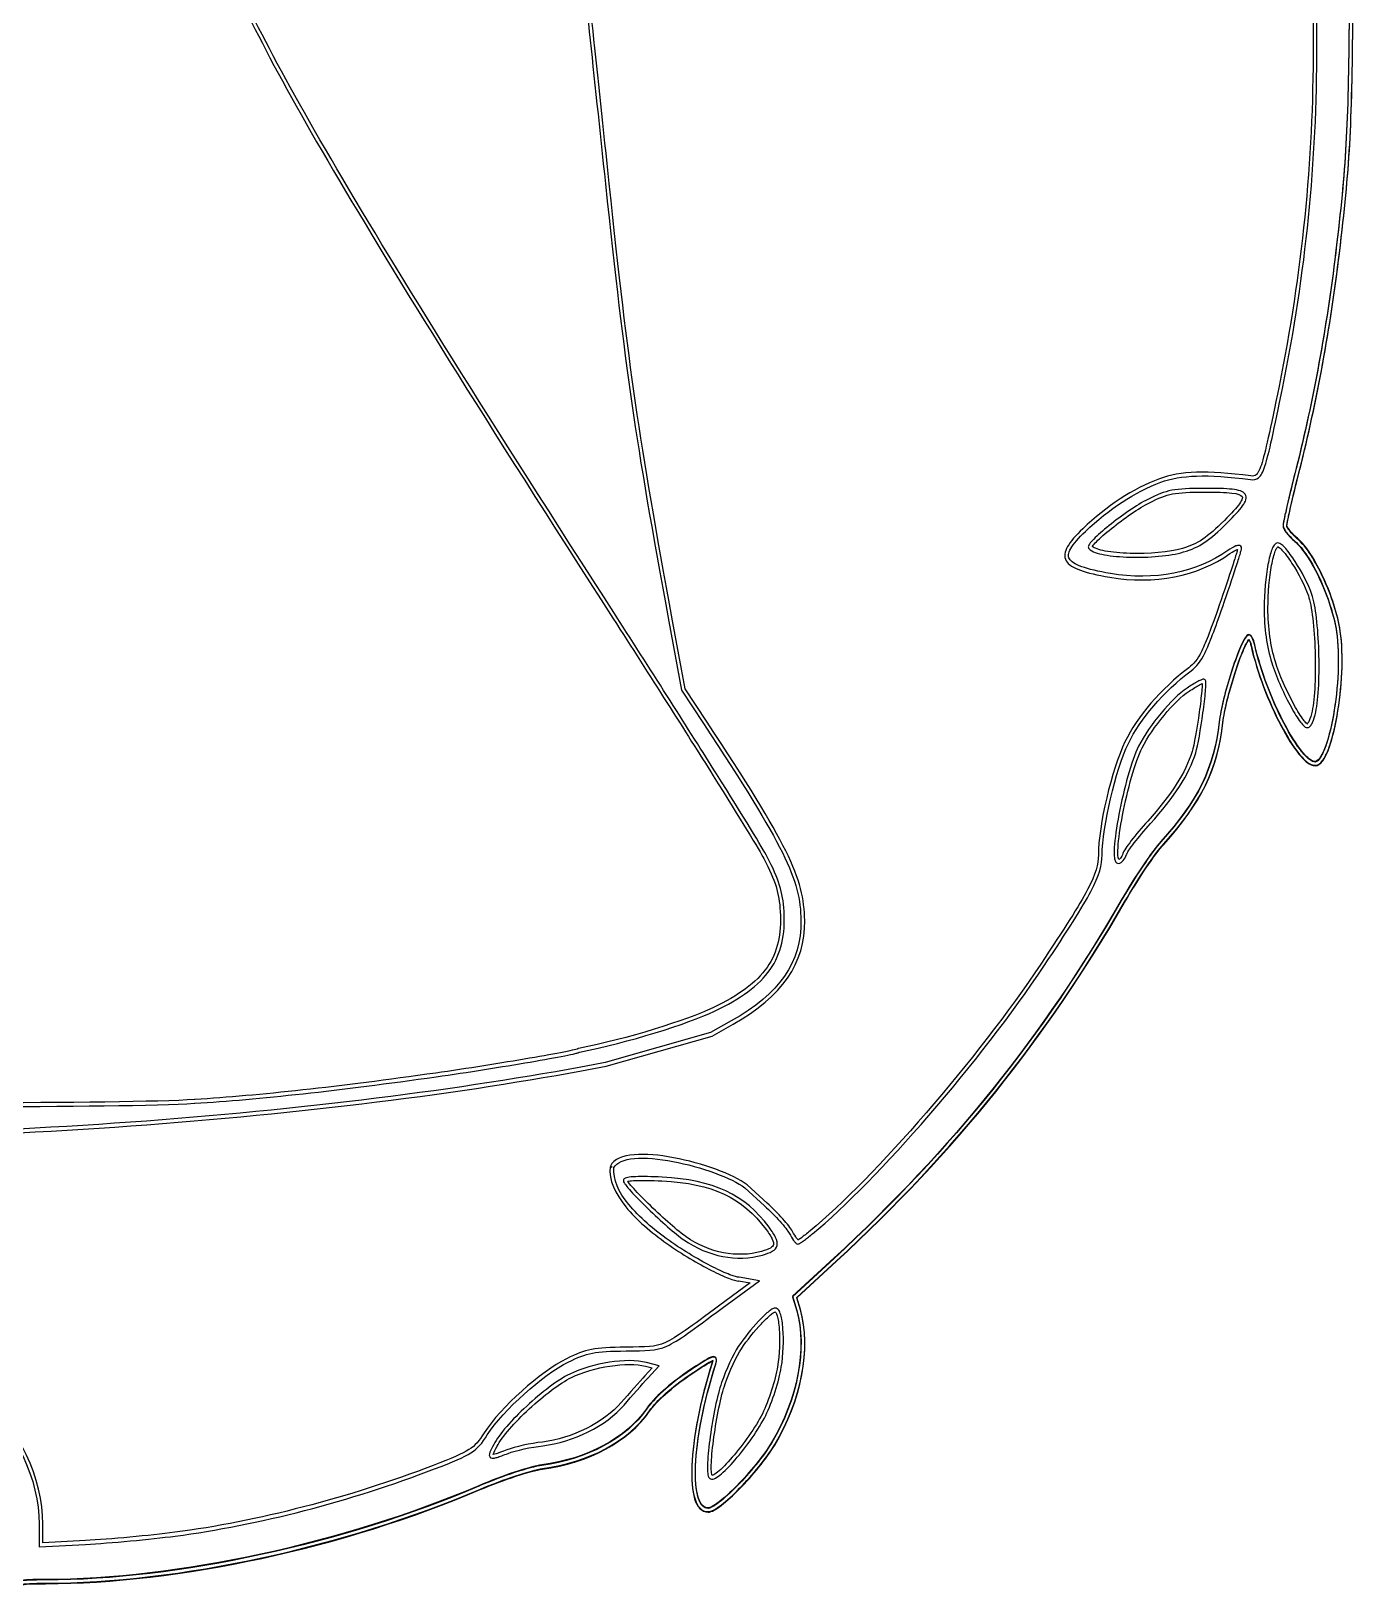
# Model space of a CAD drawing. Extents: x 50.4 to 118.3, y 31.2 to 110.8.
# Drawn here: x 84.54 to 116.21, y 33.78 to 71.01 of the extents above; entities that cross this region are included whole.
import ezdxf

# ---------------------------------------------------------------- set-up
doc = ezdxf.new("R2010")
doc.units = 0
doc.layers.get('0').update_dxf_attribs({"linetype": 'CONTINUOUS'})

msp = doc.modelspace()

# ---------------------------------------------------------------- linework, layer by layer
at = {"color": 7}
for p, q in [((115.255572, 72.378115), (115.255572, 70.663491)), ((115.345617, 70.663334), (115.345617, 72.399147)), ((112.654673, 59.961764), (112.654689, 59.961759)), ((112.654691, 60.05168), (112.654689, 60.051675)), ((114.407553, 58.743744), (114.407553, 58.743744)), ((114.407558, 58.653812), (114.407553, 58.653828)), ((112.63345, 55.479323), (112.633501, 55.479344)), ((112.595208, 55.375463), (112.59526, 55.375474)), ((112.667555, 55.461728), (112.667555, 55.462257)), ((98.461174, 43.794421), (98.415697, 43.800109)), ((98.419833, 43.814582), (98.461174, 43.794421)), ((99.026091, 43.562238), (99.026088, 43.562241)), ((99.029697, 43.47179), (99.029713, 43.471806)), ((101.641537, 43.297036), (102.113342, 42.865537)), ((101.697719, 43.368061), (101.695602, 43.369648)), ((102.174175, 42.932429), (101.697719, 43.368061)), ((103.24815, 42.182891), (103.249209, 42.182891)), ((103.249209, 42.182891), (103.26212, 42.193739)), ((103.778788, 41.616148), (102.786601, 40.699407)), ((102.88896, 40.671033), (103.840322, 41.55005)), ((101.766928, 41.017359), (101.046042, 40.487158)), ((101.099948, 40.414019), (101.991885, 41.07031)), ((101.500263, 41.063325), (101.492008, 41.064384)), ((101.492008, 41.064384), (101.766928, 41.017359)), ((101.503025, 41.153509), (101.498897, 41.153509)), ((101.991885, 41.07031), (101.503025, 41.153509)), ((102.786601, 40.699407), (102.885819, 40.357311)), ((102.972677, 40.382679), (102.88896, 40.671033)), ((102.367466, 40.324201), (102.367485, 40.324196)), ((102.367472, 40.414628), (102.367485, 40.414628)), ((98.395634, 39.118064), (98.395634, 39.118066)), ((99.589876, 39.035392), (99.284467, 39.111873)), ((98.411131, 39.026044), (98.411138, 39.026084)), ((99.420897, 38.984706), (99.247264, 38.794537)), ((99.26225, 39.024497), (99.420897, 38.984706)), ((99.313923, 38.733603), (99.589876, 39.035392)), ((84.736091, 35.237592), (84.736091, 34.695506)), ((84.826359, 34.791383), (84.826359, 35.237867)), ((84.736091, 34.695506), (85.849717, 34.75545)), ((85.844901, 34.846159), (84.826359, 34.791383))]:
    msp.add_line(p, q, dxfattribs=at)
at = {"color": 1}
for p, q in [((99.821537, 56.859585), (100.123326, 55.217827)), ((100.209152, 55.251966), (99.910463, 56.87564)), ((100.123326, 55.217827), (100.647844, 54.421492)), ((100.723332, 54.471136), (100.209152, 55.251966)), ((101.317571, 47.295313), (100.819926, 47.014193)), ((100.819926, 47.014193), (98.299148, 46.29899)), ((98.321929, 46.211691), (100.855108, 46.930511)), ((100.855108, 46.930511), (101.362052, 47.216798)), ((97.644887, 46.631214), (97.638695, 46.625023)), ((97.657798, 46.63386), (97.644887, 46.631214)), ((98.319812, 46.211162), (98.321929, 46.211691)), ((88.456384, 45.320225), (88.457442, 45.319696)), ((88.457442, 45.319696), (88.467787, 45.320225))]:
    msp.add_line(p, q, dxfattribs=at)
at = {"color": 5}
for p, q in [((103.778188, 41.604464), (102.786, 40.687723)), ((102.888359, 40.659349), (103.839722, 41.538366)), ((102.786, 40.687723), (102.885219, 40.345627)), ((102.972076, 40.370995), (102.888359, 40.659349))]:
    msp.add_line(p, q, dxfattribs=at)
at = {"color": 1}
for points in [[(89.014401, 73.067389), (89.859588, 70.718016), (92.413267, 66.371031), (98.481523, 56.941241)], [(98.557585, 56.989797), (92.489933, 66.418656), (89.936809, 70.769692), (89.09925, 73.097858)], [(97.681097, 73.16815), (97.748982, 72.54771), (98.028607, 69.926594), (98.302765, 67.344219)], [(98.392726, 67.354072), (98.118562, 69.936484), (97.838495, 72.55691), (97.770543, 73.178003)], [(98.302765, 67.344219), (98.78128, 62.836978), (99.000493, 61.324186), (99.821537, 56.859585)], [(99.910463, 56.87564), (99.089557, 61.339484), (98.871156, 62.847598), (98.392726, 67.354072)], [(100.962092, 53.212251), (100.306645, 54.25604), (99.452491, 55.59915), (98.557585, 56.989797)], [(98.481523, 56.941241), (99.376259, 55.55085), (100.230302, 54.207619), (100.885509, 53.164211)], [(100.647844, 54.421492), (101.620066, 52.945281), (102.201861, 52.012583), (102.541268, 51.325039)], [(102.622443, 51.364867), (102.279262, 52.060052), (101.69606, 52.99416), (100.723332, 54.471136)], [(100.885509, 53.164211), (101.540717, 52.1208), (101.999907, 51.371974), (102.095255, 51.18707)], [(102.175453, 51.228392), (102.071887, 51.429237), (101.617537, 52.168462), (100.962092, 53.212251)], [(102.095255, 51.18707), (102.37942, 50.635987), (102.46024, 50.374762), (102.489545, 49.914278)], [(102.579564, 49.919946), (102.549709, 50.389049), (102.461835, 50.673013), (102.175453, 51.228392)], [(102.541268, 51.325039), (102.880673, 50.637498), (102.977945, 50.197771), (102.985168, 49.695166)], [(103.075645, 49.696751), (103.068263, 50.210434), (102.96562, 50.669679), (102.622443, 51.364867)], [(102.489545, 49.914278), (102.524184, 49.370329), (102.429286, 48.944186), (102.173286, 48.577926)], [(102.247285, 48.526232), (102.516239, 48.911028), (102.615066, 49.36245), (102.579564, 49.919946)], [(102.985168, 49.695166), (102.999482, 48.705908), (102.477297, 47.949824), (101.317571, 47.295313)], [(101.362052, 47.216798), (102.537855, 47.880384), (103.090432, 48.674671), (103.075645, 49.696751)], [(102.173286, 48.577926), (101.917288, 48.211666), (101.496167, 47.90313), (100.872073, 47.607442)], [(100.910932, 47.525776), (101.54276, 47.825128), (101.97833, 48.141435), (102.247285, 48.526232)], [(100.872073, 47.607442), (100.250239, 47.313379), (98.814221, 46.859325), (97.657798, 46.63386)], [(97.681153, 46.546508), (98.84509, 46.773981), (100.274194, 47.224664), (100.910932, 47.525776)], [(97.308988, 46.548527), (97.102433, 46.507466), (96.81591, 46.455555), (96.484747, 46.398664)], [(97.553933, 46.601237), (97.495453, 46.587082), (97.412262, 46.569059), (97.308988, 46.548527)], [(97.62163, 46.619335), (97.606152, 46.614466), (97.583173, 46.608328), (97.553933, 46.601237)], [(97.57524, 46.513435), (97.605596, 46.520791), (97.630276, 46.527141), (97.649138, 46.533067)], [(97.638695, 46.625023), (97.6356, 46.6237), (97.629382, 46.621769), (97.62163, 46.619335)], [(97.649138, 46.533067), (97.658584, 46.536031), (97.666575, 46.538729), (97.67393, 46.541851)], [(97.67393, 46.541851), (97.676047, 46.54291), (97.679036, 46.545608), (97.681153, 46.546508)], [(75.206495, 44.54253), (82.870834, 44.229547), (92.123903, 45.003135), (98.319812, 46.211162)], [(98.299148, 46.29899), (92.112727, 45.093176), (82.864611, 44.320383), (75.210636, 44.632943)], [(96.484747, 46.398664), (95.822423, 46.284883), (94.980964, 46.151099), (94.237339, 46.045715)], [(94.249864, 45.956363), (94.994598, 46.061903), (95.837073, 46.195882), (96.500371, 46.30983)], [(96.500371, 46.30983), (96.83202, 46.366803), (97.118768, 46.418878), (97.326678, 46.460209)], [(97.326678, 46.460209), (97.430632, 46.480873), (97.514534, 46.49873), (97.57524, 46.513435)], [(88.467787, 45.320225), (89.993854, 45.414528), (91.925233, 45.62693), (94.249864, 45.956363)], [(94.237339, 46.045715), (91.918192, 45.71706), (89.993004, 45.505447), (88.471798, 45.411128)], [(88.461982, 45.41007), (86.748871, 45.304202), (79.549289, 45.309398), (77.360849, 45.418325)], [(77.356287, 45.32848), (79.552051, 45.219178), (86.71796, 45.21373), (88.456384, 45.320225)], [(88.471798, 45.411128), (88.469153, 45.410969), (88.464575, 45.410334), (88.461982, 45.41007)]]:
    msp.add_open_spline(points, degree=3, dxfattribs=at)
at = {"color": 5}
for points in [[(116.116439, 71.41917), (116.093155, 68.639177), (116.044657, 67.774836), (115.793978, 65.690321)], [(115.883447, 65.679529), (116.134311, 67.76561), (116.183653, 68.637301), (116.206939, 71.418196)], [(115.793978, 65.690321), (115.579247, 63.90473), (115.257194, 62.145839), (114.848301, 60.525779)], [(114.935698, 60.503618), (115.345633, 62.127802), (115.668277, 63.890287), (115.883447, 65.679529)], [(114.848301, 60.525779), (114.762134, 60.184392), (114.683559, 59.86045), (114.62661, 59.613689)], [(114.714525, 59.593594), (114.771281, 59.839521), (114.849669, 60.16276), (114.935698, 60.503618)], [(114.62661, 59.613689), (114.598133, 59.490308), (114.575, 59.386549), (114.558913, 59.308799)], [(114.647345, 59.290254), (114.663194, 59.366862), (114.686146, 59.470631), (114.714525, 59.593594)], [(114.540313, 59.212165), (114.535947, 59.187083), (114.533169, 59.171954), (114.53309, 59.155838)], [(114.558913, 59.308799), (114.55087, 59.269924), (114.544679, 59.237253), (114.540313, 59.212165)], [(114.623559, 59.155378), (114.623559, 59.155584), (114.625146, 59.173211), (114.629247, 59.196719)], [(114.629247, 59.196719), (114.633349, 59.22024), (114.639407, 59.251951), (114.647345, 59.290254)], [(114.53309, 59.155838), (114.532966, 59.125519), (114.54407, 59.099596), (114.559442, 59.070571)], [(114.559442, 59.070571), (114.574815, 59.041546), (114.595939, 59.010352), (114.621453, 58.977554)], [(114.621453, 58.977554), (114.672486, 58.911958), (114.741341, 58.839854), (114.817824, 58.775499)], [(114.639064, 59.112486), (114.62721, 59.134843), (114.623559, 59.153057), (114.623559, 59.155378)], [(114.692808, 59.032905), (114.669631, 59.062681), (114.650904, 59.090126), (114.639064, 59.112486)], [(114.875741, 58.844802), (114.804148, 58.905042), (114.739137, 58.973352), (114.692808, 59.032905)], [(115.50051, 57.899125), (115.310433, 58.311172), (115.087056, 58.666991), (114.875741, 58.844802)], [(114.817824, 58.775499), (115.007004, 58.616313), (115.23186, 58.266634), (115.418822, 57.861343)], [(115.418822, 57.861343), (115.605782, 57.456051), (115.757471, 56.994044), (115.814663, 56.608705)], [(115.904103, 56.622199), (115.845053, 57.020042), (115.690586, 57.487077), (115.50051, 57.899125)], [(115.814663, 56.608705), (115.898287, 56.04528), (115.852371, 55.256171), (115.738698, 54.611929)], [(115.827622, 54.595966), (115.942748, 55.248445), (115.990209, 56.042044), (115.904103, 56.622199)], [(113.668024, 56.516733), (113.610684, 56.459393), (113.555714, 56.346291), (113.490775, 56.190137)], [(113.574528, 56.155561), (113.632245, 56.294343), (113.683992, 56.384875), (113.717157, 56.426346)], [(113.710397, 56.536365), (113.693914, 56.535571), (113.678004, 56.526708), (113.668024, 56.516733)], [(113.751222, 56.523956), (113.740877, 56.530809), (113.726881, 56.537106), (113.710397, 56.536365)], [(113.717157, 56.426346), (113.734091, 56.396173), (113.754763, 56.340822), (113.769865, 56.272867)], [(113.795664, 56.47073), (113.783467, 56.492373), (113.771931, 56.510269), (113.751222, 56.523956)], [(113.769865, 56.272867), (113.910605, 55.639615), (114.188147, 54.928976), (114.479382, 54.374275)], [(113.857675, 56.292446), (113.841165, 56.366714), (113.820046, 56.427444), (113.795664, 56.47073)], [(114.559442, 54.416592), (114.271989, 54.964087), (113.996052, 55.669834), (113.857675, 56.292446)], [(113.490775, 56.190137), (113.425833, 56.033985), (113.356266, 55.837804), (113.289752, 55.628932)], [(113.375575, 55.60159), (113.441491, 55.808581), (113.511057, 56.002941), (113.574528, 56.155561)], [(113.289752, 55.628932), (113.156722, 55.211184), (113.037382, 54.745274), (113.004499, 54.448641)], [(113.094455, 54.438354), (113.125829, 54.721384), (113.243746, 55.187609), (113.375575, 55.60159)], [(113.004499, 54.448641), (112.883521, 53.357256), (112.493981, 52.555844), (111.608201, 51.584217)], [(111.674902, 51.523802), (112.568519, 52.504025), (112.971651, 53.330496), (113.094455, 54.438354)], [(114.479382, 54.374275), (114.625001, 54.096923), (114.774041, 53.859089), (114.912431, 53.688012)], [(114.982154, 53.744281), (114.849685, 53.908037), (114.703169, 54.142844), (114.559442, 54.416592)], [(115.738698, 54.611929), (115.681863, 54.289807), (115.607936, 54.003205), (115.526825, 53.800608)], [(115.610579, 53.767077), (115.695537, 53.979278), (115.770059, 54.269727), (115.827622, 54.595966)], [(114.912431, 53.688012), (114.981628, 53.602475), (115.048011, 53.53327), (115.111903, 53.484407)], [(115.16664, 53.556178), (115.111392, 53.598432), (115.04839, 53.662403), (114.982154, 53.744281)], [(115.526825, 53.800608), (115.48627, 53.699309), (115.443476, 53.619043), (115.402802, 53.567031)], [(115.474155, 53.511794), (115.523433, 53.57481), (115.568103, 53.660977), (115.610579, 53.767077)], [(115.111903, 53.484407), (115.175795, 53.435541), (115.237908, 53.405341), (115.301038, 53.405341)], [(115.300998, 53.495199), (115.269066, 53.495199), (115.221888, 53.513932), (115.16664, 53.556178)], [(115.402802, 53.567031), (115.362127, 53.515019), (115.326964, 53.495199), (115.300998, 53.495199)], [(115.301038, 53.405341), (115.367951, 53.405341), (115.424876, 53.448781), (115.474155, 53.511794)], [(111.608201, 51.584217), (111.397058, 51.352609), (110.975338, 50.725536), (110.658905, 50.177068)], [(110.736975, 50.132157), (111.050882, 50.676244), (111.478584, 51.308455), (111.674902, 51.523802)], [(110.658905, 50.177068), (108.781638, 46.923227), (106.618754, 44.228626), (103.778188, 41.604464)], [(103.839722, 41.538366), (106.686144, 44.167936), (108.855489, 46.871004), (110.736975, 50.132157)], [(102.885219, 40.345627), (103.140227, 39.465763), (102.903475, 38.210966), (102.279572, 37.181478)], [(102.357126, 37.135017), (102.99255, 38.183516), (103.237535, 39.455071), (102.972076, 40.370995)], [(100.826409, 39.225797), (100.728629, 39.186556), (100.562569, 39.077178), (100.259002, 38.872332)], [(100.309706, 38.797452), (100.612718, 39.001925), (100.785425, 39.112182), (100.860058, 39.142136)], [(100.859026, 39.096654), (100.562757, 38.165103), (100.398022, 37.284861), (100.371717, 36.63324)], [(100.894621, 39.241301), (100.871311, 39.242095), (100.850853, 39.235613), (100.826409, 39.225797)], [(100.871938, 39.145231), (100.869557, 39.132769), (100.865482, 39.116968), (100.859026, 39.096654)], [(100.860058, 39.142136), (100.86707, 39.14494), (100.867017, 39.143988), (100.871938, 39.145231)], [(100.957668, 39.19996), (100.947614, 39.222979), (100.917928, 39.240516), (100.894621, 39.241301)], [(100.945286, 39.069219), (100.953197, 39.094063), (100.959071, 39.115844), (100.962325, 39.136397)], [(100.962325, 39.136397), (100.965606, 39.156955), (100.967723, 39.176936), (100.957668, 39.19996)], [(100.259002, 38.872332), (99.849482, 38.595988), (99.454496, 38.242817), (99.282835, 37.993315)], [(99.35731, 37.942208), (99.514403, 38.170538), (99.907661, 38.526156), (100.309706, 38.797452)], [(100.461596, 36.629573), (100.487419, 37.269208), (100.651067, 38.144109), (100.945286, 39.069219)], [(99.282835, 37.993315), (98.805003, 37.29881), (97.86311, 36.788863), (96.779112, 36.646628)], [(96.791058, 36.557281), (97.895878, 36.702249), (98.859882, 37.219223), (99.35731, 37.942208)], [(102.279572, 37.181478), (102.082542, 36.856368), (101.756438, 36.460816), (101.450164, 36.148984)], [(101.514799, 36.085986), (101.825319, 36.40214), (102.154077, 36.799975), (102.357126, 37.135017)], [(96.779112, 36.646628), (96.494036, 36.609224), (95.825247, 36.386648), (95.269127, 36.148984)], [(95.304843, 36.065836), (95.85542, 36.301132), (96.535063, 36.523692), (96.791058, 36.557281)], [(100.371717, 36.63324), (100.358567, 36.307429), (100.379205, 36.038914), (100.438897, 35.846208)], [(100.525157, 35.873031), (100.470814, 36.048503), (100.448684, 36.309758), (100.461596, 36.629573)], [(95.269127, 36.148984), (92.040906, 34.769375), (88.039051, 33.903391), (84.890949, 33.902092)], [(101.450164, 36.148984), (101.297028, 35.993067), (101.148732, 35.858111), (101.024867, 35.762959)], [(84.89101, 33.81171), (88.055619, 33.813033), (92.064401, 34.681004), (95.304843, 36.065836)], [(100.438897, 35.846208), (100.468737, 35.749852), (100.508649, 35.671834), (100.561886, 35.615729)], [(100.62696, 35.677695), (100.587477, 35.719306), (100.552327, 35.785295), (100.525157, 35.873031)], [(101.024867, 35.762959), (100.962936, 35.715385), (100.907218, 35.677748), (100.861053, 35.65289)], [(101.080202, 35.691178), (101.209187, 35.790262), (101.359541, 35.927908), (101.514799, 36.085986)], [(100.561886, 35.615729), (100.615123, 35.559624), (100.683809, 35.526848), (100.760324, 35.526848)], [(100.760284, 35.617232), (100.707912, 35.617232), (100.666442, 35.636097), (100.62696, 35.677695)], [(100.861053, 35.65289), (100.814889, 35.628019), (100.777294, 35.617232), (100.760284, 35.617232)], [(100.760324, 35.526848), (100.80539, 35.526848), (100.851327, 35.544998), (100.903984, 35.573356)], [(100.903984, 35.573356), (100.956642, 35.601712), (101.01571, 35.641635), (101.080202, 35.691178)], [(84.890949, 33.902092), (84.574666, 33.901959), (84.384917, 33.896509), (84.261529, 33.87212)], [(84.279161, 33.783289), (84.387264, 33.80464), (84.575899, 33.811578), (84.89101, 33.81171)]]:
    msp.add_open_spline(points, degree=3, dxfattribs=at)
at = {"color": 7}
for points in [[(116.117039, 71.430854), (116.093756, 68.650861), (116.045258, 67.78652), (115.794578, 65.702005)], [(115.884047, 65.691213), (116.134912, 67.777294), (116.184254, 68.648985), (116.20754, 71.42988)], [(115.255572, 70.663491), (115.255572, 67.8683), (114.989507, 65.213928), (114.437533, 62.500166)], [(114.526028, 62.481923), (115.079166, 65.201406), (115.345617, 67.862416), (115.345617, 70.663334)], [(115.794578, 65.702005), (115.57985, 63.916414), (115.257797, 62.157523), (114.848902, 60.537463)], [(114.936299, 60.515302), (115.346237, 62.139486), (115.66888, 63.901971), (115.884047, 65.691213)], [(114.437533, 62.500166), (114.224684, 61.453731), (114.107397, 60.89859), (114.013787, 60.616042)], [(114.099697, 60.587464), (114.197268, 60.881956), (114.313137, 61.435274), (114.526028, 62.481923)], [(113.763671, 60.351987), (112.711137, 60.487414), (112.070462, 60.468915), (111.573109, 60.282225)], [(111.605277, 60.197825), (112.080479, 60.3762), (112.705552, 60.39712), (113.752432, 60.262421)], [(113.752432, 60.262421), (113.820318, 60.253689), (113.89033, 60.256044), (113.948803, 60.305828)], [(113.890279, 60.374715), (113.855529, 60.345124), (113.82416, 60.344193), (113.763671, 60.351987)], [(114.013787, 60.616042), (113.96698, 60.47477), (113.92503, 60.404304), (113.890279, 60.374715)], [(113.948803, 60.305828), (114.007278, 60.355618), (114.050913, 60.440218), (114.099697, 60.587464)], [(114.848902, 60.537463), (114.762738, 60.196076), (114.684162, 59.872134), (114.62721, 59.625373)], [(114.715126, 59.605278), (114.771884, 59.851205), (114.850272, 60.174444), (114.936299, 60.515302)], [(111.573109, 60.282225), (110.939376, 60.044343), (110.303254, 59.629231), (109.738594, 59.086433)], [(109.801253, 59.021152), (110.358058, 59.556401), (110.985308, 59.965111), (111.605277, 60.197825)], [(112.654689, 60.051675), (111.92197, 60.050352), (111.745678, 60.016041), (111.294564, 59.788642)], [(111.334857, 59.708031), (111.781209, 59.93303), (111.924454, 59.960444), (112.654673, 59.961764)], [(112.654689, 59.961759), (112.938317, 59.962288), (113.153695, 59.957473), (113.303743, 59.940566)], [(113.31408, 60.030487), (113.156331, 60.048267), (112.939306, 60.052156), (112.654691, 60.05168)], [(113.303743, 59.940566), (113.453791, 59.923659), (113.532896, 59.889051), (113.55179, 59.860984)], [(113.626723, 59.911115), (113.576013, 59.98645), (113.471833, 60.012707), (113.31408, 60.030487)], [(111.294564, 59.788642), (111.032912, 59.656752), (110.662733, 59.398532), (110.365421, 59.160772)], [(110.421732, 59.089983), (110.715377, 59.324809), (111.085201, 59.58219), (111.334857, 59.708031)], [(113.492354, 59.684767), (113.422589, 59.586947), (113.299105, 59.455341), (113.129587, 59.285825)], [(113.193158, 59.22227), (113.363655, 59.392762), (113.489179, 59.525225), (113.565747, 59.63258)], [(113.555918, 59.803623), (113.547954, 59.77454), (113.527237, 59.733677), (113.492354, 59.684767)], [(113.55179, 59.860984), (113.561236, 59.846961), (113.563882, 59.832708), (113.555918, 59.803623)], [(113.565747, 59.63258), (113.604029, 59.686256), (113.630657, 59.733865), (113.643259, 59.779858)], [(113.643259, 59.779858), (113.655853, 59.82585), (113.65207, 59.873449), (113.626723, 59.911115)], [(114.62721, 59.625373), (114.598733, 59.501995), (114.575603, 59.398233), (114.559514, 59.320483)], [(114.647946, 59.301938), (114.663794, 59.378546), (114.686744, 59.482315), (114.715126, 59.605278)], [(113.129587, 59.285825), (112.714865, 58.871091), (112.493298, 58.723617), (112.12603, 58.614548)], [(112.15188, 58.528254), (112.531372, 58.640954), (112.774497, 58.803593), (113.193158, 59.22227)], [(114.540914, 59.223849), (114.536548, 59.198767), (114.53377, 59.18363), (114.533691, 59.167522)], [(114.559514, 59.320483), (114.551471, 59.281608), (114.545279, 59.248937), (114.540914, 59.223849)], [(114.62416, 59.167062), (114.62416, 59.167273), (114.625747, 59.184895), (114.629848, 59.208403)], [(114.629848, 59.208403), (114.633949, 59.231924), (114.640008, 59.263635), (114.647946, 59.301938)], [(109.738594, 59.086433), (109.564654, 58.919224), (109.440684, 58.779921), (109.369625, 58.655966)], [(109.448304, 58.610841), (109.511129, 58.720434), (109.630043, 58.85657), (109.801253, 59.021152)], [(109.998002, 58.837796), (109.953417, 58.792451), (109.918735, 58.753391), (109.896201, 58.718939)], [(110.365421, 59.160772), (110.216767, 59.041895), (110.087175, 58.928484), (109.998002, 58.837796)], [(110.062066, 58.77424), (110.146798, 58.86041), (110.274912, 58.972569), (110.421732, 59.089983)], [(114.533691, 59.167522), (114.533566, 59.137201), (114.544671, 59.11128), (114.560043, 59.082255)], [(114.560043, 59.082255), (114.575415, 59.05323), (114.596537, 59.022036), (114.622053, 58.989238)], [(114.622053, 58.989238), (114.673089, 58.923642), (114.741952, 58.851535), (114.818425, 58.787183)], [(114.639664, 59.12417), (114.627811, 59.146527), (114.62416, 59.164741), (114.62416, 59.167062)], [(114.693409, 59.044589), (114.670231, 59.074365), (114.651504, 59.10181), (114.639664, 59.12417)], [(114.876342, 58.856486), (114.804756, 58.916729), (114.73974, 58.985036), (114.693409, 59.044589)], [(115.50111, 57.910809), (115.311028, 58.322856), (115.087659, 58.678675), (114.876342, 58.856486)], [(109.369625, 58.655966), (109.298565, 58.532014), (109.281285, 58.415034), (109.337068, 58.317485)], [(109.415747, 58.36176), (109.378467, 58.426953), (109.385476, 58.501248), (109.448304, 58.610841)], [(109.871409, 58.667264), (109.8667, 58.648584), (109.868367, 58.619652), (109.887417, 58.600602)], [(109.896201, 58.718939), (109.88493, 58.701715), (109.876093, 58.685935), (109.871409, 58.667264)], [(109.887417, 58.600602), (109.95764, 58.530379), (110.086862, 58.492022), (110.257937, 58.460558)], [(109.966472, 58.65899), (109.968588, 58.662906), (109.968059, 58.664044), (109.971631, 58.669335)], [(110.274462, 58.549437), (110.117956, 58.578221), (110.009839, 58.6223), (109.966472, 58.65899)], [(109.971631, 58.669335), (109.987982, 58.694312), (110.0197, 58.731153), (110.062066, 58.77424)], [(110.257937, 58.460558), (110.429014, 58.429094), (110.640826, 58.409911), (110.866169, 58.403715)], [(110.868743, 58.494142), (110.646927, 58.500253), (110.438795, 58.519224), (110.274462, 58.549437)], [(110.383516, 57.923195), (111.442339, 57.738812), (112.496166, 57.944917), (113.260344, 58.489051)], [(113.208279, 58.562266), (112.467348, 58.034682), (111.43678, 57.831736), (110.39915, 58.012428)], [(110.866169, 58.403715), (111.316855, 58.391332), (111.819452, 58.429538), (112.15188, 58.528254)], [(112.12603, 58.614548), (111.811657, 58.52119), (111.312375, 58.481944), (110.868743, 58.494142)], [(113.4031, 58.672336), (113.349196, 58.652915), (113.282256, 58.61494), (113.208279, 58.562266)], [(113.260344, 58.489051), (113.329638, 58.53839), (113.392929, 58.572633), (113.43346, 58.587238)], [(113.415866, 58.494792), (113.393297, 58.418868), (113.360816, 58.314519), (113.320264, 58.189384)], [(113.47958, 58.685247), (113.453061, 58.688317), (113.430053, 58.682046), (113.4031, 58.672336)], [(113.406203, 58.16124), (113.446893, 58.286798), (113.479892, 58.392081), (113.50284, 58.469231)], [(113.441715, 58.586259), (113.435948, 58.563955), (113.427163, 58.532752), (113.415866, 58.494792)], [(113.43346, 58.587238), (113.438461, 58.58909), (113.438011, 58.588296), (113.442245, 58.589355)], [(113.442245, 58.589355), (113.441715, 58.587502), (113.442253, 58.588296), (113.441715, 58.586259)], [(113.52144, 58.666118), (113.508634, 58.678871), (113.492841, 58.683713), (113.47958, 58.685247)], [(113.50284, 58.469231), (113.514322, 58.507807), (113.522948, 58.539134), (113.529192, 58.563282)], [(113.54004, 58.61961), (113.54004, 58.634664), (113.534246, 58.653381), (113.52144, 58.666118)], [(113.529192, 58.563282), (113.535436, 58.587439), (113.54004, 58.598252), (113.54004, 58.61961)], [(114.263892, 58.582515), (114.229311, 58.493536), (114.198236, 58.371184), (114.171391, 58.225947)], [(114.260281, 58.209408), (114.286501, 58.351216), (114.317121, 58.469652), (114.34813, 58.549439)], [(114.320219, 58.691034), (114.298973, 58.66285), (114.281183, 58.627005), (114.263892, 58.582515)], [(114.407553, 58.743744), (114.369133, 58.743744), (114.34146, 58.719217), (114.320219, 58.691034)], [(114.34813, 58.549439), (114.363635, 58.589333), (114.379118, 58.619607), (114.392054, 58.636773)], [(114.392054, 58.636773), (114.404992, 58.653945), (114.41158, 58.653812), (114.407558, 58.653812)], [(114.407553, 58.653828), (114.405966, 58.653828), (114.423772, 58.649039), (114.446825, 58.6311)], [(114.502636, 58.702403), (114.472461, 58.725898), (114.444486, 58.743744), (114.407553, 58.743744)], [(114.446825, 58.6311), (114.46987, 58.613135), (114.499133, 58.584748), (114.531058, 58.548418)], [(114.598754, 58.607836), (114.564464, 58.646856), (114.532812, 58.6789), (114.502636, 58.702403)], [(114.531058, 58.548418), (114.594907, 58.475761), (114.670859, 58.371941), (114.747582, 58.252828)], [(114.823547, 58.301395), (114.745132, 58.423133), (114.667337, 58.529794), (114.598754, 58.607836)], [(114.818425, 58.787183), (115.007607, 58.627997), (115.232458, 58.278318), (115.419423, 57.873027)], [(109.337068, 58.317485), (109.392852, 58.219938), (109.508414, 58.150347), (109.680716, 58.089075)], [(109.711337, 58.174176), (109.547935, 58.232281), (109.453026, 58.296567), (109.415747, 58.36176)], [(109.680716, 58.089075), (109.853021, 58.027805), (110.085325, 57.975122), (110.383516, 57.923195)], [(110.39915, 58.012428), (110.103311, 58.063948), (109.874735, 58.11607), (109.711337, 58.174176)], [(113.320264, 58.189384), (113.239158, 57.939115), (113.127171, 57.606361), (113.004005, 57.251457)], [(113.089428, 57.221247), (113.212772, 57.576662), (113.324823, 57.910127), (113.406203, 58.16124)], [(114.171391, 58.225947), (114.117702, 57.935474), (114.081475, 57.553498), (114.081475, 57.178467)], [(114.171913, 57.178464), (114.171913, 57.547695), (114.207859, 57.925793), (114.260281, 58.209408)], [(114.747582, 58.252828), (114.90103, 58.014603), (115.058224, 57.715153), (115.139809, 57.481301)], [(115.225073, 57.510746), (115.139547, 57.755901), (114.980376, 58.057918), (114.823547, 58.301395)], [(115.419423, 57.873027), (115.606386, 57.467735), (115.758076, 57.005725), (115.815263, 56.620389)], [(115.904703, 56.633883), (115.845659, 57.031726), (115.69119, 57.498761), (115.50111, 57.910809)], [(115.139809, 57.481301), (115.223174, 57.242353), (115.283006, 56.704841), (115.301038, 56.153217)], [(115.390954, 56.156307), (115.372777, 56.712255), (115.317524, 57.245763), (115.225073, 57.510746)], [(113.004005, 57.251457), (112.813835, 56.703555), (112.690574, 56.372853), (112.585426, 56.1585)], [(112.666714, 56.118472), (112.775712, 56.340674), (112.898994, 56.672586), (113.089428, 57.221247)], [(114.081475, 57.178467), (114.081473, 56.710083), (114.14547, 56.249776), (114.263376, 55.873118)], [(114.349681, 55.899989), (114.23528, 56.265445), (114.171913, 56.718308), (114.171913, 57.178464)], [(115.815263, 56.620389), (115.898888, 56.056964), (115.852972, 55.267855), (115.739299, 54.623613)], [(115.828223, 54.60765), (115.943348, 55.260129), (115.990809, 56.053728), (115.904703, 56.633883)], [(113.668625, 56.528417), (113.611284, 56.471077), (113.556314, 56.357975), (113.491375, 56.201821)], [(113.575129, 56.167245), (113.632845, 56.306027), (113.684592, 56.396559), (113.717758, 56.43803)], [(113.710998, 56.548049), (113.694514, 56.547255), (113.678605, 56.538392), (113.668625, 56.528417)], [(113.751823, 56.53564), (113.741478, 56.542493), (113.727481, 56.54879), (113.710998, 56.548049)], [(113.717758, 56.43803), (113.734691, 56.407857), (113.755368, 56.352503), (113.770466, 56.284551)], [(113.796265, 56.482414), (113.784068, 56.504057), (113.772532, 56.521953), (113.751823, 56.53564)], [(113.770466, 56.284551), (113.911203, 55.651299), (114.188748, 54.94066), (114.479983, 54.385959)], [(113.858275, 56.30413), (113.841765, 56.378398), (113.820646, 56.439128), (113.796265, 56.482414)], [(114.560043, 54.428276), (114.272589, 54.975771), (113.99665, 55.68152), (113.858275, 56.30413)], [(112.585426, 56.1585), (112.480278, 55.944148), (112.396212, 55.847964), (112.27485, 55.755424)], [(112.329783, 55.683356), (112.459775, 55.782477), (112.557716, 55.896269), (112.666714, 56.118472)], [(113.491375, 56.201821), (113.426433, 56.045669), (113.356869, 55.849488), (113.290353, 55.640616)], [(113.376176, 55.613274), (113.442091, 55.820265), (113.511658, 56.014625), (113.575129, 56.167245)], [(114.263376, 55.873118), (114.361838, 55.558626), (114.531124, 55.176864), (114.69384, 54.871631)], [(114.773427, 54.914001), (114.613198, 55.214573), (114.445526, 55.59385), (114.349681, 55.899989)], [(115.301038, 56.153217), (115.319082, 55.60159), (115.29691, 55.029785), (115.229725, 54.712994)], [(115.31809, 54.693862), (115.388961, 55.028005), (115.409125, 55.600357), (115.390954, 56.156307)], [(112.27485, 55.755424), (111.608608, 55.247339), (111.032708, 54.580409), (110.747294, 53.982406)], [(110.828582, 53.942893), (111.104826, 54.521682), (111.673955, 55.183212), (112.329783, 55.683356)], [(112.579248, 55.467411), (112.555435, 55.457966), (112.526334, 55.443361), (112.491398, 55.42452)], [(112.612837, 55.477757), (112.601407, 55.47564), (112.591141, 55.472147), (112.579248, 55.467411)], [(112.633501, 55.479344), (112.624875, 55.480138), (112.618552, 55.478815), (112.612837, 55.477757)], [(112.667555, 55.462257), (112.655861, 55.475698), (112.642076, 55.478529), (112.63345, 55.479323)], [(113.290353, 55.640616), (113.157323, 55.222868), (113.037988, 54.756958), (113.0051, 54.460325)], [(113.095056, 54.450038), (113.126435, 54.733068), (113.244344, 55.199293), (113.376176, 55.613274)], [(112.233017, 55.267423), (111.858346, 55.01948), (111.33396, 54.385136), (111.074946, 53.874228)], [(111.155501, 53.83344), (111.405654, 54.326872), (111.935556, 54.962375), (112.282565, 55.192012)], [(112.491398, 55.42452), (112.421524, 55.386838), (112.330338, 55.331823), (112.233017, 55.267423)], [(112.282565, 55.192012), (112.378019, 55.255176), (112.467919, 55.309733), (112.534229, 55.345491)], [(112.585444, 55.19253), (112.573432, 55.056693), (112.552083, 54.876293), (112.526016, 54.687653)], [(112.534229, 55.345491), (112.560026, 55.359408), (112.578126, 55.367875), (112.595208, 55.375463)], [(112.59579, 55.357376), (112.594996, 55.317197), (112.59145, 55.260449), (112.585444, 55.19253)], [(112.59526, 55.375474), (112.595356, 55.368965), (112.59579, 55.365288), (112.59579, 55.357376)], [(112.615416, 54.675212), (112.641637, 54.86491), (112.663142, 55.046475), (112.67536, 55.184741)], [(112.684621, 55.412119), (112.683033, 55.427809), (112.687637, 55.438445), (112.667555, 55.461728)], [(112.67536, 55.184741), (112.681472, 55.253874), (112.685468, 55.311712), (112.686208, 55.355792)], [(112.686208, 55.355792), (112.686473, 55.377831), (112.68615, 55.396437), (112.684621, 55.412119)], [(114.69384, 54.871631), (114.775197, 54.719014), (114.854625, 54.586068), (114.9238, 54.489226)], [(114.997185, 54.541415), (114.931799, 54.632958), (114.853543, 54.763715), (114.773427, 54.914001)], [(113.0051, 54.460325), (112.884119, 53.368937), (112.494597, 52.567525), (111.608801, 51.595901)], [(111.675503, 51.535486), (112.569136, 52.515709), (112.972249, 53.34218), (113.095056, 54.450038)], [(112.526016, 54.687653), (112.473883, 54.310367), (112.401869, 53.895834), (112.355484, 53.746106)], [(112.441784, 53.719198), (112.493983, 53.887698), (112.562992, 54.295818), (112.615416, 54.675212)], [(114.479983, 54.385959), (114.625602, 54.108607), (114.774639, 53.870773), (114.913032, 53.699696)], [(114.982755, 53.755965), (114.850286, 53.919721), (114.70377, 54.154528), (114.560043, 54.428276)], [(114.9238, 54.489226), (114.958387, 54.440802), (114.990102, 54.401434), (115.019918, 54.372436)], [(115.082968, 54.437029), (115.059606, 54.45973), (115.02988, 54.495644), (114.997185, 54.541415)], [(115.019918, 54.372436), (115.049734, 54.343438), (115.075684, 54.319726), (115.117586, 54.319726)], [(115.117592, 54.410158), (115.125344, 54.410158), (115.10632, 54.414312), (115.082968, 54.437029)], [(115.120687, 54.419471), (115.110607, 54.40685), (115.104495, 54.410158), (115.117592, 54.410158)], [(115.117586, 54.319726), (115.153892, 54.319726), (115.174091, 54.341342), (115.191484, 54.363133)], [(115.157377, 54.483034), (115.144201, 54.454478), (115.13076, 54.432084), (115.120687, 54.419471)], [(115.229725, 54.712994), (115.210595, 54.622753), (115.183722, 54.540145), (115.157377, 54.483034)], [(115.191484, 54.363133), (115.208868, 54.384908), (115.224404, 54.412483), (115.239543, 54.4453)], [(115.239543, 54.4453), (115.26982, 54.510932), (115.297744, 54.597874), (115.31809, 54.693862)], [(115.739299, 54.623613), (115.682464, 54.301491), (115.608534, 54.014889), (115.527426, 53.812292)], [(115.61118, 53.778761), (115.696135, 53.990962), (115.77066, 54.281411), (115.828223, 54.60765)], [(110.747294, 53.982406), (110.426886, 53.311031), (110.112305, 51.972842), (110.109609, 51.270942)], [(110.200197, 51.270188), (110.202842, 51.94499), (110.518596, 53.293357), (110.828582, 53.942893)], [(111.074946, 53.874228), (110.900596, 53.530341), (110.718314, 52.846372), (110.602625, 52.242286)], [(110.691448, 52.225787), (110.806182, 52.824888), (110.991769, 53.510497), (111.155501, 53.83344)], [(112.355484, 53.746106), (112.201021, 53.247499), (111.855605, 52.704624), (111.291465, 52.082126)], [(111.35813, 52.021626), (111.927463, 52.649861), (112.281552, 53.201975), (112.441784, 53.719198)], [(114.913032, 53.699696), (114.982228, 53.614159), (115.048612, 53.544954), (115.112504, 53.496091)], [(115.167241, 53.567862), (115.111993, 53.610116), (115.04899, 53.674087), (114.982755, 53.755965)], [(115.527426, 53.812292), (115.486871, 53.710993), (115.444077, 53.630727), (115.403402, 53.578715)], [(115.474755, 53.523478), (115.524034, 53.586494), (115.568704, 53.672661), (115.61118, 53.778761)], [(115.112504, 53.496091), (115.176395, 53.447225), (115.238509, 53.417025), (115.301638, 53.417025)], [(115.301599, 53.506883), (115.269664, 53.506883), (115.222488, 53.525616), (115.167241, 53.567862)], [(115.403402, 53.578715), (115.362728, 53.526703), (115.327565, 53.506883), (115.301599, 53.506883)], [(115.301638, 53.417025), (115.368552, 53.417025), (115.425477, 53.460465), (115.474755, 53.523478)], [(110.602625, 52.242286), (110.544779, 51.940243), (110.504129, 51.659211), (110.491003, 51.451118)], [(110.580861, 51.445472), (110.593561, 51.6469), (110.634079, 51.926236), (110.691448, 52.225787)], [(111.291465, 52.082126), (111.145174, 51.92069), (111.005713, 51.754043), (110.898726, 51.61497)], [(110.970555, 51.560156), (111.075705, 51.69684), (111.213458, 51.861979), (111.35813, 52.021626)], [(110.491003, 51.451118), (110.484441, 51.347074), (110.4846, 51.261915), (110.494098, 51.197904)], [(110.583506, 51.211377), (110.575781, 51.263338), (110.574563, 51.344759), (110.580861, 51.445472)], [(111.608801, 51.595901), (111.397661, 51.364293), (110.975942, 50.73722), (110.659505, 50.188752)], [(110.765399, 51.431002), (110.730922, 51.37885), (110.707683, 51.339589), (110.696671, 51.304912)], [(110.737576, 50.143841), (111.051486, 50.687928), (111.479187, 51.320139), (111.675503, 51.535486)], [(110.898726, 51.61497), (110.845232, 51.545434), (110.79988, 51.483154), (110.765399, 51.431002)], [(110.782452, 51.277486), (110.786897, 51.291456), (110.808169, 51.331408), (110.840848, 51.38084)], [(110.840848, 51.38084), (110.873529, 51.430272), (110.917982, 51.491814), (110.970555, 51.560156)], [(110.109609, 51.270942), (110.109079, 51.046605), (110.05131, 50.823778), (109.849158, 50.438952)], [(109.929414, 50.396857), (110.134995, 50.78821), (110.19954, 51.030098), (110.200197, 51.270188)], [(110.494098, 51.197904), (110.498861, 51.1659), (110.505264, 51.139254), (110.518387, 51.115741)], [(110.518387, 51.115741), (110.53151, 51.092219), (110.558532, 51.069229), (110.590216, 51.069229)], [(110.596418, 51.163836), (110.592449, 51.172065), (110.587052, 51.187464), (110.583506, 51.211377)], [(110.590216, 51.069229), (110.639214, 51.069229), (110.675439, 51.099498), (110.707006, 51.136926)], [(110.638275, 51.195359), (110.61867, 51.172102), (110.602681, 51.166027), (110.596418, 51.163836)], [(110.696671, 51.304912), (110.683019, 51.261873), (110.660796, 51.222058), (110.638275, 51.195359)], [(110.707006, 51.136926), (110.738573, 51.174356), (110.765235, 51.223228), (110.782452, 51.277486)], [(109.849158, 50.438952), (109.647006, 50.054129), (109.301127, 49.510757), (108.730881, 48.656116)], [(108.805967, 48.605752), (109.37666, 49.46106), (109.72383, 50.005501), (109.929414, 50.396857)], [(110.659505, 50.188752), (108.782228, 46.934911), (106.619339, 44.24031), (103.778788, 41.616148)], [(103.840322, 41.55005), (106.686728, 44.17962), (108.856079, 46.882688), (110.737576, 50.143841)], [(108.730881, 48.656116), (107.224184, 46.398005), (104.749103, 43.536513), (103.204603, 42.26374)], [(103.26212, 42.193739), (104.821289, 43.478601), (107.293503, 46.338995), (108.805967, 48.605752)], [(98.988271, 44.0895), (98.718441, 44.065714), (98.503714, 43.987643), (98.419833, 43.814582)], [(98.506833, 43.779705), (98.570852, 43.902725), (98.743913, 43.977081), (98.996209, 43.99933)], [(99.936017, 44.017155), (99.591519, 44.082107), (99.258101, 44.113297), (98.988271, 44.0895)], [(98.996209, 43.99933), (99.252582, 44.021925), (99.579986, 43.992477), (99.91915, 43.928533)], [(99.91915, 43.928533), (100.597189, 43.800691), (101.325836, 43.533137), (101.641008, 43.297565)], [(101.695602, 43.369648), (101.354234, 43.625058), (100.625016, 43.887244), (99.936017, 44.017155)], [(98.415697, 43.800109), (98.377214, 43.481046), (98.535808, 43.152383), (98.791384, 42.838928)], [(98.861332, 42.895523), (98.616455, 43.195851), (98.476874, 43.500125), (98.506833, 43.779705)], [(99.026088, 43.562241), (98.94643, 43.55896), (98.882295, 43.553536), (98.835403, 43.545175)], [(99.659644, 43.552422), (99.406464, 43.565731), (99.185407, 43.568773), (99.026091, 43.562238)], [(102.221763, 42.351979), (101.642286, 43.137241), (100.890425, 43.487798), (99.659644, 43.552422)], [(98.750125, 43.512632), (98.741368, 43.504429), (98.731525, 43.489216), (98.731525, 43.47129)], [(98.731525, 43.47129), (98.731525, 43.44642), (98.740283, 43.434257), (98.749623, 43.418062)], [(98.749623, 43.418062), (98.758962, 43.401869), (98.771424, 43.384065), (98.786828, 43.363803)], [(98.775975, 43.528639), (98.767403, 43.524908), (98.758883, 43.520834), (98.750125, 43.512632)], [(98.835403, 43.545175), (98.811961, 43.540995), (98.793131, 43.536074), (98.775975, 43.528639)], [(98.786828, 43.363803), (98.817621, 43.32328), (98.860327, 43.273295), (98.912921, 43.215491)], [(98.835408, 43.452158), (98.841414, 43.453746), (98.843399, 43.454857), (98.851416, 43.456286)], [(98.858665, 43.41857), (98.848135, 43.432434), (98.841653, 43.442382), (98.835408, 43.452158)], [(98.851416, 43.456286), (98.890802, 43.463297), (98.952296, 43.468615), (99.029697, 43.47179)], [(98.979588, 43.275943), (98.928042, 43.332593), (98.886626, 43.381769), (98.858665, 43.41857)], [(98.912921, 43.215491), (99.018109, 43.099887), (99.161714, 42.954001), (99.317029, 42.80363)], [(99.379564, 42.868731), (99.22523, 43.018152), (99.082683, 43.162638), (98.979588, 43.275943)], [(99.029713, 43.471806), (99.184518, 43.478156), (99.403911, 43.475696), (99.654998, 43.462493)], [(99.654998, 43.462493), (100.870874, 43.398652), (101.583741, 43.064091), (102.148905, 42.298223)], [(101.641008, 43.297565), (101.641143, 43.297464), (101.641272, 43.297036), (101.641537, 43.297036)], [(98.791384, 42.838928), (99.046964, 42.525474), (99.402373, 42.224915), (99.772203, 41.962496)], [(99.824582, 42.036143), (99.459055, 42.295506), (99.108834, 42.591974), (98.861332, 42.895523)], [(100.232742, 42.124074), (100.047682, 42.250595), (99.688229, 42.569892), (99.379564, 42.868731)], [(102.113342, 42.865537), (102.242686, 42.747324), (102.374486, 42.613585), (102.482311, 42.493467)], [(102.549346, 42.553641), (102.439367, 42.676157), (102.306027, 42.811922), (102.174175, 42.932429)], [(99.317029, 42.80363), (99.627661, 42.502889), (99.983359, 42.184672), (100.181577, 42.049155)], [(102.482311, 42.493467), (102.590137, 42.373352), (102.674542, 42.264222), (102.704522, 42.208215)], [(102.783957, 42.251334), (102.744667, 42.32474), (102.659323, 42.431126), (102.549346, 42.553641)], [(102.037798, 41.772157), (101.449899, 41.608888), (100.803945, 41.733557), (100.232742, 42.124074)], [(102.148905, 42.298223), (102.218302, 42.20419), (102.268398, 42.127757), (102.297214, 42.067231)], [(102.378341, 42.105998), (102.345014, 42.176004), (102.292737, 42.255808), (102.221763, 42.351979)], [(102.297214, 42.067231), (102.32603, 42.006703), (102.33284, 41.96439), (102.326154, 41.93494)], [(102.413999, 41.914794), (102.427281, 41.973354), (102.411617, 42.035992), (102.378341, 42.105998)], [(102.704522, 42.208215), (102.73991, 42.142095), (102.776946, 42.082424), (102.808389, 42.037683)], [(102.881626, 42.089586), (102.853128, 42.130136), (102.817835, 42.18804), (102.783957, 42.251334)], [(102.915731, 42.046694), (102.907052, 42.056272), (102.895067, 42.070454), (102.881626, 42.089586)], [(102.994796, 42.099926), (102.966031, 42.079103), (102.941078, 42.062278), (102.923483, 42.051351)], [(103.204603, 42.26374), (103.127186, 42.199936), (103.052327, 42.141555), (102.994796, 42.099926)], [(103.047647, 42.026827), (103.103439, 42.0672), (103.174948, 42.123), (103.24815, 42.182891)], [(99.772203, 41.962496), (100.142035, 41.70008), (100.526149, 41.475806), (100.840355, 41.317058)], [(100.881365, 41.397423), (100.571242, 41.554106), (100.190109, 41.776777), (99.824582, 42.036143)], [(100.181577, 42.049155), (100.771629, 41.645753), (101.446288, 41.513818), (102.062082, 41.684834)], [(102.252772, 41.852773), (102.206007, 41.82514), (102.134019, 41.798878), (102.037798, 41.772157)], [(102.062082, 41.684834), (102.161761, 41.712518), (102.239532, 41.74027), (102.298759, 41.775269)], [(102.326154, 41.93494), (102.31946, 41.905489), (102.299537, 41.880406), (102.252772, 41.852773)], [(102.298759, 41.775269), (102.357989, 41.810268), (102.400706, 41.856237), (102.413999, 41.914794)], [(102.808389, 42.037683), (102.824105, 42.015299), (102.838329, 41.996876), (102.851799, 41.982387)], [(102.851799, 41.982387), (102.85852, 41.975138), (102.864685, 41.968523), (102.872463, 41.962755)], [(102.872463, 41.962755), (102.880268, 41.956961), (102.888603, 41.949314), (102.909672, 41.949314)], [(102.909672, 41.949314), (102.930653, 41.949314), (102.93523, 41.954394), (102.943776, 41.958628)], [(102.923483, 42.051351), (102.920043, 42.049234), (102.918588, 42.048361), (102.915731, 42.046694)], [(102.943776, 41.958628), (102.952322, 41.962835), (102.961345, 41.968232), (102.971682, 41.974635)], [(102.971682, 41.974635), (102.992346, 41.987467), (103.017809, 42.005237), (103.047647, 42.026827)], [(101.281857, 41.215522), (101.173796, 41.257405), (101.036427, 41.31908), (100.881365, 41.397423)], [(100.840355, 41.317058), (100.997459, 41.237683), (101.137135, 41.174945), (101.249118, 41.13154)], [(101.249118, 41.13154), (101.361097, 41.088135), (101.440922, 41.062611), (101.500263, 41.063325)], [(101.498897, 41.153509), (101.473233, 41.153244), (101.389918, 41.173643), (101.281857, 41.215522)], [(101.046042, 40.487158), (100.318419, 39.952033), (99.993323, 39.702806), (99.737077, 39.588506)], [(99.77393, 39.506065), (100.048367, 39.628477), (100.372812, 39.879251), (101.099948, 40.414019)], [(102.196953, 40.320061), (102.131191, 40.265339), (102.05344, 40.189809), (101.97061, 40.10147)], [(102.036737, 40.039981), (102.117821, 40.126457), (102.193619, 40.1999), (102.254812, 40.250819)], [(102.286869, 40.38569), (102.259834, 40.369471), (102.229833, 40.347421), (102.196953, 40.320061)], [(102.254812, 40.250819), (102.285406, 40.276272), (102.312571, 40.296227), (102.333359, 40.308697)], [(102.885819, 40.357311), (103.140838, 39.477447), (102.904102, 38.222648), (102.280172, 37.193162)], [(102.367485, 40.414628), (102.33683, 40.414628), (102.313904, 40.401901), (102.286869, 40.38569)], [(102.333359, 40.308697), (102.354155, 40.321159), (102.370218, 40.324201), (102.367466, 40.324201)], [(102.357727, 37.146701), (102.993169, 38.1952), (103.238147, 39.466755), (102.972677, 40.382679)], [(102.367485, 40.324196), (102.365897, 40.324196), (102.369601, 40.32499), (102.380396, 40.309723)], [(102.454287, 40.361402), (102.434602, 40.389688), (102.405164, 40.414628), (102.367472, 40.414628)], [(102.380396, 40.309723), (102.391086, 40.294377), (102.403786, 40.266517), (102.415017, 40.229107)], [(102.415017, 40.229107), (102.43748, 40.154289), (102.454818, 40.042796), (102.464627, 39.91233)], [(102.501314, 40.254949), (102.488455, 40.297791), (102.47398, 40.333115), (102.454287, 40.361402)], [(102.555056, 39.919053), (102.544949, 40.053583), (102.527039, 40.169267), (102.501314, 40.254949)], [(101.97061, 40.10147), (101.804944, 39.924789), (101.620505, 39.697851), (101.4833, 39.491171)], [(101.558212, 39.441051), (101.691572, 39.641936), (101.874569, 39.867028), (102.036737, 40.039981)], [(102.464627, 39.91233), (102.484259, 39.651403), (102.473913, 39.312323), (102.425354, 39.010577)], [(102.514749, 38.996109), (102.564666, 39.306286), (102.575289, 39.649987), (102.555056, 39.919053)], [(98.794499, 39.479985), (98.027239, 39.468131), (97.835125, 39.430478), (97.371847, 39.202998)], [(99.737077, 39.588506), (99.48083, 39.474204), (99.284369, 39.487554), (98.794499, 39.479985)], [(98.796213, 39.389275), (99.284031, 39.396816), (99.499497, 39.383639), (99.77393, 39.506065)], [(101.4833, 39.491171), (101.362798, 39.309622), (101.187041, 38.929209), (101.084875, 38.632307)], [(97.371847, 39.202998), (96.744523, 38.894964), (95.793766, 38.038582), (95.39574, 37.424297)], [(95.47135, 37.374928), (95.854163, 37.965729), (96.812198, 38.82717), (97.411802, 39.121591)], [(97.411802, 39.121591), (97.870121, 39.346637), (98.03143, 39.377453), (98.796213, 39.389275)], [(98.395634, 39.118066), (98.064135, 39.067322), (97.722505, 38.967937), (97.446338, 38.832814)], [(99.284467, 39.111873), (99.048671, 39.171057), (98.727133, 39.168821), (98.395634, 39.118064)], [(100.827009, 39.237481), (100.729219, 39.19824), (100.563132, 39.088862), (100.259602, 38.884016)], [(100.310307, 38.809136), (100.613281, 39.013609), (100.786017, 39.123866), (100.860659, 39.15382)], [(100.859627, 39.108338), (100.563355, 38.176785), (100.398617, 37.296545), (100.372317, 36.644924)], [(100.895221, 39.252985), (100.871912, 39.253779), (100.851457, 39.247297), (100.827009, 39.237481)], [(100.872539, 39.156915), (100.870157, 39.144453), (100.866083, 39.128652), (100.859627, 39.108338)], [(100.860659, 39.15382), (100.86767, 39.156624), (100.867617, 39.155672), (100.872539, 39.156915)], [(100.958269, 39.211644), (100.948215, 39.234663), (100.918529, 39.2522), (100.895221, 39.252985)], [(100.945887, 39.080903), (100.953798, 39.105747), (100.959671, 39.127525), (100.962926, 39.148081)], [(100.962926, 39.148081), (100.966207, 39.168639), (100.968323, 39.18862), (100.958269, 39.211644)], [(101.170124, 38.602859), (101.26957, 38.891861), (101.447894, 39.274843), (101.558212, 39.441051)], [(97.446338, 38.832814), (97.15609, 38.690809), (96.766626, 38.39087), (96.415392, 38.065935)], [(96.476883, 37.999749), (96.823924, 38.320808), (97.212621, 38.617829), (97.486123, 38.751642)], [(97.486123, 38.751642), (97.751241, 38.881357), (98.087291, 38.976816), (98.411131, 39.026044)], [(98.411138, 39.026084), (98.734981, 39.07531), (99.046432, 39.078702), (99.26225, 39.024497)], [(99.247264, 38.794537), (99.122846, 38.658501), (98.867616, 38.368782), (98.678823, 38.149615)], [(98.747551, 38.090748), (98.935736, 38.309209), (99.191061, 38.599269), (99.313923, 38.733603)], [(100.259602, 38.884016), (99.850101, 38.607675), (99.455078, 38.254506), (99.283435, 38.004999)], [(99.35791, 37.953892), (99.514983, 38.182217), (99.908278, 38.537838), (100.310307, 38.809136)], [(100.462196, 36.641257), (100.48802, 37.280892), (100.651662, 38.155793), (100.945887, 39.080903)], [(102.425354, 39.010577), (102.375655, 38.701795), (102.209714, 38.188762), (102.060518, 37.885582)], [(102.141128, 37.845794), (102.296256, 38.161029), (102.462581, 38.671989), (102.514749, 38.996109)], [(83.237991, 38.415693), (84.195571, 37.463711), (84.736091, 36.312054), (84.736091, 35.237592)], [(84.826359, 35.237867), (84.826359, 36.342553), (84.273242, 37.51439), (83.301903, 38.480045)], [(101.084875, 38.632307), (100.978451, 38.322964), (100.875801, 37.804683), (100.811507, 37.339881)], [(100.901405, 37.327483), (100.965156, 37.788345), (101.068055, 38.306177), (101.170124, 38.602859)], [(96.415392, 38.065935), (96.06416, 37.741), (95.753574, 37.39479), (95.625777, 37.147646)], [(95.705869, 37.106265), (95.821675, 37.330219), (96.12984, 37.678688), (96.476883, 37.999749)], [(99.283435, 38.004999), (98.805606, 37.310494), (97.863697, 36.800547), (96.779712, 36.658312)], [(98.678823, 38.149615), (98.274074, 37.679752), (97.487335, 37.284525), (96.795733, 37.207037)], [(96.805549, 37.117163), (97.523014, 37.197551), (98.321717, 37.596411), (98.747551, 38.090748)], [(96.791658, 36.568965), (97.896466, 36.713933), (98.860486, 37.230907), (99.35791, 37.953892)], [(102.060518, 37.885582), (101.900135, 37.559713), (101.605916, 37.147704), (101.341182, 36.8412)], [(101.409907, 36.782293), (101.679134, 37.093999), (101.97483, 37.507905), (102.141128, 37.845794)], [(95.39574, 37.424297), (95.269653, 37.229717), (95.191458, 37.126585), (95.031422, 37.024321)], [(95.080161, 36.948081), (95.252619, 37.058282), (95.343808, 37.178104), (95.47135, 37.374928)], [(100.811507, 37.339881), (100.77936, 37.107482), (100.757022, 36.888883), (100.748978, 36.716663)], [(100.839394, 36.712536), (100.847226, 36.880467), (100.86953, 37.097055), (100.901405, 37.327483)], [(95.031422, 37.024321), (94.871384, 36.922054), (94.625038, 36.82074), (94.171527, 36.645533)], [(94.204245, 36.561025), (94.658333, 36.736454), (94.907703, 36.837879), (95.080161, 36.948081)], [(95.519322, 36.893397), (95.519124, 36.870643), (95.532683, 36.839726), (95.55653, 36.827251)], [(95.534827, 36.960059), (95.525831, 36.936458), (95.519534, 36.916148), (95.519322, 36.893397)], [(95.625777, 37.147646), (95.584235, 37.067315), (95.552837, 37.007284), (95.534827, 36.960059)], [(95.614411, 36.908851), (95.615998, 36.915069), (95.615734, 36.917715), (95.61957, 36.927981)], [(95.680556, 36.925917), (95.651622, 36.916921), (95.629391, 36.911021), (95.614411, 36.908851)], [(95.61957, 36.927981), (95.634016, 36.965827), (95.664345, 37.025966), (95.705869, 37.106265)], [(95.937387, 37.018934), (95.824209, 36.976129), (95.739273, 36.944186), (95.680556, 36.925917)], [(95.707425, 36.83966), (95.770988, 36.859451), (95.856227, 36.891418), (95.969426, 36.93423)], [(96.795733, 37.207037), (96.5127, 37.175324), (96.132616, 37.092766), (95.937387, 37.018934)], [(95.969426, 36.93423), (96.148689, 37.002024), (96.53116, 37.086418), (96.805549, 37.117163)], [(102.280172, 37.193162), (102.083142, 36.868052), (101.757038, 36.4725), (101.450764, 36.160668)], [(101.515399, 36.09767), (101.825917, 36.413824), (102.154678, 36.811659), (102.357727, 37.146701)], [(94.171527, 36.645533), (92.183818, 35.877601), (89.950941, 35.299542), (87.985857, 35.043562)], [(87.99739, 34.953371), (89.971052, 35.210467), (92.209551, 35.790394), (94.204245, 36.561025)], [(96.779712, 36.658312), (96.494634, 36.620908), (95.825847, 36.398332), (95.269727, 36.160668)], [(95.305443, 36.07752), (95.85602, 36.312816), (96.535661, 36.535376), (96.791658, 36.568965)], [(95.55653, 36.827251), (95.580369, 36.814763), (95.60229, 36.816218), (95.625777, 36.819499)], [(95.625777, 36.819499), (95.649272, 36.82278), (95.675643, 36.829765), (95.707425, 36.83966)], [(100.372317, 36.644924), (100.359168, 36.319111), (100.379805, 36.050598), (100.439498, 35.857892)], [(100.525757, 35.884715), (100.471412, 36.060187), (100.449287, 36.321442), (100.462196, 36.641257)], [(100.748978, 36.716663), (100.744957, 36.630554), (100.74448, 36.556315), (100.748449, 36.496522)], [(100.748449, 36.496522), (100.752418, 36.436729), (100.757604, 36.393176), (100.779972, 36.356994)], [(100.838865, 36.50221), (100.835267, 36.556503), (100.835452, 36.628567), (100.839394, 36.712536)], [(100.855931, 36.407643), (100.852438, 36.414549), (100.842384, 36.44964), (100.838865, 36.50221)], [(100.987714, 36.484634), (100.93992, 36.446434), (100.899164, 36.42097), (100.874028, 36.41177)], [(101.341182, 36.8412), (101.208816, 36.687951), (101.083306, 36.561033), (100.987714, 36.484634)], [(101.044036, 36.41384), (101.147555, 36.496575), (101.275293, 36.626438), (101.409907, 36.782293)], [(95.269727, 36.160668), (92.041491, 34.781059), (88.039641, 33.915075), (84.891549, 33.913776)], [(100.779972, 36.356994), (100.792698, 36.336409), (100.816391, 36.321593), (100.8394, 36.318238)], [(100.8394, 36.318238), (100.862418, 36.314877), (100.883783, 36.319296), (100.905027, 36.327022)], [(100.874028, 36.41177), (100.863524, 36.407934), (100.858603, 36.407669), (100.855931, 36.407643)], [(100.905027, 36.327022), (100.947514, 36.342579), (100.992279, 36.372472), (101.044036, 36.41384)], [(101.450764, 36.160668), (101.297629, 36.004751), (101.149333, 35.869795), (101.025468, 35.774643)], [(84.89161, 33.823394), (88.056209, 33.824717), (92.064986, 34.692688), (95.305443, 36.07752)], [(100.439498, 35.857892), (100.469338, 35.761536), (100.50925, 35.683518), (100.562487, 35.627413)], [(100.627561, 35.689379), (100.588077, 35.73099), (100.55293, 35.796979), (100.525757, 35.884715)], [(101.025468, 35.774643), (100.963537, 35.727069), (100.907818, 35.689432), (100.861654, 35.664574)], [(101.080803, 35.702862), (101.209785, 35.801946), (101.360142, 35.939592), (101.515399, 36.09767)], [(100.562487, 35.627413), (100.615724, 35.571308), (100.684409, 35.538532), (100.760924, 35.538532)], [(100.760885, 35.628916), (100.708513, 35.628916), (100.667045, 35.647781), (100.627561, 35.689379)], [(100.861654, 35.664574), (100.815492, 35.639703), (100.777889, 35.628916), (100.760885, 35.628916)], [(100.760924, 35.538532), (100.805991, 35.538532), (100.85193, 35.556682), (100.904585, 35.58504)], [(100.904585, 35.58504), (100.95724, 35.613396), (101.016311, 35.653319), (101.080803, 35.702862)], [(87.985857, 35.043562), (87.394423, 34.966518), (86.429215, 34.877576), (85.844901, 34.846159)], [(85.849717, 34.75545), (86.437825, 34.787073), (87.402326, 34.875851), (87.99739, 34.953371)], [(84.891549, 33.913776), (84.575261, 33.913643), (84.385518, 33.908193), (84.262129, 33.883804)], [(84.279761, 33.794973), (84.387867, 33.816324), (84.576494, 33.823262), (84.89161, 33.823394)]]:
    msp.add_open_spline(points, degree=3, dxfattribs=at)

doc.saveas('drawing.dxf')
